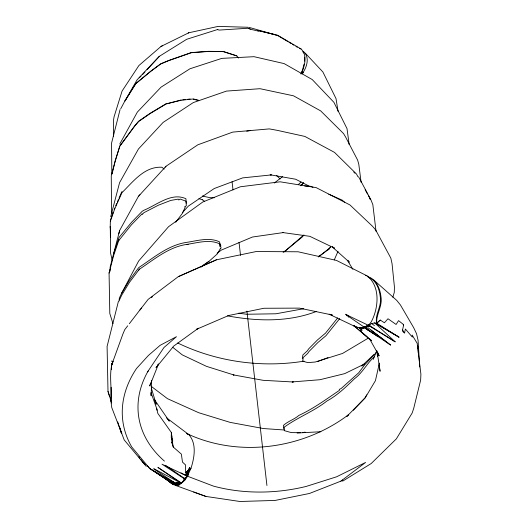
<?xml version="1.0" encoding="UTF-8"?>
<svg xmlns="http://www.w3.org/2000/svg" width="528" height="528" viewBox="0 0 528 528"><rect width="100%" height="100%" fill="white"/><g stroke="black" fill="none" stroke-linecap="round" stroke-linejoin="round"><path stroke-width="0.79" d="M150.962 392.403L156.849 408.976L157.806 413.378L171.349 432.491L171.343 437.851L172.135 440.167L171.824 442.339L173.263 447.051L181.361 454.133L182.49 462.099L185.638 465.043L185.506 472.52M171.356 434.313L171.343 437.851L171.468 436.009M110.207 227.456L110.372 220.374L113.111 212.645M111.137 387.308L110.966 401.287L111.738 407.517L124.212 439.936L146.269 466.382M111.454 369.527L111.494 365.435L122.767 334.376L124.74 329.67L127.743 325.789M380.285 320.087L376.517 323.374L380.252 320.06L384.41 322.773L387.994 318.754L396.099 324.476L398.548 320.628L403.26 324.331L403.517 325.492L402.547 330.046L402.818 331.564L404.62 332.957L405.379 329.023L412.335 337.088L412.144 335.056L417.166 343.306L420.908 374.246L420.638 380.12L413.714 408.388L412.15 413.041L396.37 438.841L371.197 463.531L342.632 481.173M182.543 482.328L182.879 481.846L182.431 482.341M151.615 380.424L151.16 395.848L150.777 393.558M377.579 353.918L377.513 356.268L376.853 351.43M365.059 328.106L370.458 331.69L363.871 327.182L362.215 327.261M111.494 367.105L111.593 365.145L112.933 361.535M376.649 323.149C376.141 314.068 382.76 305.917 380.932 296.485C380.002 288.374 376.042 278.725 367.376 276.566M118.939 301.217L119.381 298.049L121.711 293.06L138.653 260.997L168.531 226.717L202.792 202.006L240.319 186.78L280.117 181.81L316.12 187.598L349.945 204.943L372.418 226.175L375.652 229.904L390.845 258.146L392.047 263.644L394.423 286.882L394.291 292.301L392.839 297.224M304.055 64.086L302.564 69.92L300.782 73.946M302.32 358.578L302.887 354.889L307.309 350.863L308.649 348.896L317.552 339.88L325.505 333.161L337.689 317.909M418.321 353.14L418.117 346.85L417.595 345.972M185.394 475.114L186.443 473.609L186.146 473.253L186.49 473.451L189.836 467.887L187.631 474.698L185.922 475.398L186.714 472.831L189.836 467.887L186.305 473.2L186.826 471.834L190.984 468.323C194.377 457.67 196.931 443.824 188.859 434.65L166.624 417.899L169.27 421.139L154.42 399.577L156.196 404.257L151.318 387.994M112.081 173.936L115.355 160.38L119.803 145.979L134.838 125.651L138.626 121.229L150.13 113.289L165.449 104.115L181.144 99.977M358.004 176.821L356.42 173.95L334.528 152.401L304.847 136.422L277.174 130.33L269.306 128.898L232.716 132.106L197.802 144.817L166.01 166.254L138.389 196.416L119.651 230.479L110.121 267.194L110.286 269.597M112.952 323.572L109.804 313.5L109.072 273.082L113.586 255.717L118.932 239.936L118.965 240.293L131.479 224.75L142.072 213.827L142.349 214.355L143.821 212.744L158.44 205.181L170.762 200.422L178.226 199.129L178.807 199.987L180.173 199.063L185.981 201.208L186.331 205.709L184.701 206.811L185.196 207.161L182.569 213.107L175.705 222.275M110.702 216.698L119.572 182.662L138.435 149.015L163.139 122.397L193.294 102.577L226.459 91.093L259.967 88.704L261.578 89.027L293.522 95.819L320.681 110.893L343.543 133.571L345.589 136.983L357.628 160.103L358.802 164.34L361.093 182.239M120.074 109.553L111.566 143.128L111.83 173.923M118.767 233.825L119.651 230.479M109.072 273.082L109.956 269.735L110.062 271.339M115.355 160.38L111.263 175.804L111.527 211.108L112.22 213.418M118.391 301.429L107.092 346.421L108.002 391.439L109.58 396.396M150.605 383.051L149.741 385.955L158.486 364.129M115.348 160.67L119.803 146.269L134.845 125.935L138.633 121.519L150.143 113.573L165.469 104.392L166.445 103.369L166.696 103.805L181.163 100.254L192.634 99.026L198.759 100.584M112.273 363.317C108.801 374.57 112.081 389.242 110.966 401.287M113.744 253.196L119.077 237.428L131.591 222.255L142.144 211.345L143.893 210.263C156.677 205.102 171.508 192.034 185.922 198.739L186.272 203.24M112.121 363.726L111.494 365.435L112.82 361.753M186.384 473.101L186.826 471.834L186.041 472.85L186.384 473.101L186.872 472.586L186.391 473.312L189.836 467.887L186.318 473.279M114.206 209.557L114.754 208.012M110.306 221.364L114.688 208.996L121.975 192.641C133.155 181.731 144.401 166.274 161.898 167.251L164.208 169.085M111.705 364.822L112.9 361.581M334.25 259.941L338.039 251.282M373.25 359.39L376.86 350.414M119.764 144.012L137.353 112.094L161.027 87.166L189.955 68.779L221.806 58.384L254.034 56.687L284.137 63.604L312.22 79.55L333.894 102.3L347.008 128.601L349.173 144.632M115.731 205.748L116.714 203.485M117.368 201.973L118.351 199.703M119.005 198.191L121.618 192.152M301.389 73.425C304.682 66.112 307.791 55.11 301.013 48.913L277.563 35.218L257.492 30.393L258.515 31.139L250.18 29.172L248.483 28.228L219.206 30.07L217.358 29.594L186.681 39.29L159.357 56.318L147.081 69.689M119.361 300.155L121.704 295.159L129.571 282.203L139.537 268.963M353.311 410.243L365.231 397.762L375.434 380.662L379.375 363.152M120.76 108.722L124.938 100.861L135.927 83.431L150.698 71.24L160.67 63.842L168.676 60.489L191.261 52.576L208.25 51.328L223.258 51.48L236.729 55.79L238.656 58.047M121.684 192.284L122.027 191.664M135.122 84.731L135.887 83.371L124.945 101.006L137.069 79.84L159.357 56.318M186.476 433.415C238.458 458.073 303.164 449.09 348.632 414.638L346.724 416.526L364.907 398.086L366.762 394.819M186.569 472.052L186.311 472.494L190.984 468.323L188.199 474.408L184.701 479.464L185.222 479.761L188.476 474.784M121.711 293.06L129.558 280.117L138.468 267.927L139.63 267.003C154.275 257.281 168.445 245.091 186.417 242.405C197.188 240.834 208.936 236.999 219.404 241.784L220.882 245.969M369.871 326.383L365.765 326.806L366.254 326.41L365.765 326.806L370.128 326.469L368.755 325.651C364.142 327.103 370.121 326.106 368.577 325.255L369.171 325.373L368.907 324.812C366.802 327.089 371.719 321.671 371.62 321.156C378.649 307.507 380.45 286.103 367.013 275.827L336.475 260.423L298.129 251.783L256.205 251.539L216.467 259.802L178.286 276.659L148.117 299.402L139.94 309.936L141.59 308.062M156.809 366.452L156.017 367.686L173.745 346.064L198.211 328.343M157.595 365.224L158.387 363.99M171.521 442.886L172.814 440.92M148.474 370.775L147.589 371.864L163.957 347.523L176.458 336.699L160.129 345.325L148.427 355.45L136.488 368.537A142.996 97.97 -6.9 0 0 131.736 446.959L149.701 468.508L171.376 482.783M301.93 73.993C306.794 67.96 310.292 57.017 303.257 51.308M376.589 323.413L375.896 323.519L398.99 337.148L376.576 323.103M328.39 249.836L330.7 246.629M153.971 468.765L180.668 482.929L157.905 467.405L181.579 483.067M129.301 323.756L139.834 310.055M303.356 235.336L285.173 251.077L283.12 252.179M303.91 234.927L302.399 236.881L283.846 252.054M173.719 482.361L173.428 482.156L176.9 484.176L178.504 482.995L179.315 482.988M193.651 492.01L205.88 496.426L239.969 501.494L275.174 500.425L309.448 493.475L340.883 481.147L365.581 462.449L336.64 476.784L306.187 486.427A135.353 93.1 -7.3 0 1 213.398 486.09L187.084 476.051M182.563 481.543L184.536 479.662L183.011 481.622L181.19 482.843L180.484 482.737M364.828 327.492C365.383 328.073 367.686 326.027 365.765 326.806C378.14 319.612 353.404 332.957 368.306 325.268L345.345 314.252L364.353 327.235L363.957 327.413L365.416 327.545L367.455 328.871M339.702 318.628L325.941 335.729L317.968 342.448L309.032 351.47L307.692 353.437L303.257 357.463L302.689 361.152L307.804 362.617L315.216 362.023L342.54 353.456L367.303 338.719L368.379 337.537M181.606 483.133L182.239 482.506L181.295 482.737M376.319 352.499L364.709 364.789L358.703 372.788L341.167 388.509L339.286 389.393L339.405 390.35C326.159 399.313 313.414 408.705 298.828 415.45C294.116 419.569 288.024 421.186 283.404 425.41L284.09 428.538M374.583 356.539C367 363.211 362.578 372.801 354.433 378.787C345.893 387.057 337.412 395.32 326.878 401.049C313.592 411.569 297.284 417.457 283.741 427.548L284.427 430.676L291.324 432.604L300.584 432.709M142.705 74.481L144.896 72.085M182.338 212.659L188.39 206.078L214.256 188.516L242.662 177.89L271.379 174.907L270.164 174.755M138.389 196.416L139.94 194.74M300.683 185.744L303.448 182.78M301.283 185.335L303.494 182.965M165.139 167.185L166.01 166.254M367.765 325.849L368.306 325.268M220.196 248.893L221.126 247.995L219.641 243.811C209.147 239.026 197.366 242.867 186.575 244.438C168.564 247.13 154.354 259.334 139.663 269.069L138.547 270.356M183.196 481.701L185.222 479.761M298.267 184.655L301.019 182.035M374.022 354.46L361.766 366.003L364.888 363.812L344.692 373.639L319.928 379.724L292.202 381.929L293.304 381.995L263.063 380.305L233.171 374.854L234.016 375.019L206.501 366.359L182.279 354.882L172.663 347.233M201.181 267.043L208.943 261.373L217.312 253.909L220.235 248.86M176.972 484.143L177.5 484.612L173.428 482.156L177.705 484.46L176.834 483.872C178.959 483.826 175.567 481.978 177.157 483.674L176.84 482.948L178.504 482.995L176.887 482.981L177.751 482.962M248.054 27.265L218.183 26.4L188.8 32.769L161.02 46.444L138.89 65.538L122.06 91.08L114.101 116.721L113.54 119.962L113.553 136.217M139.187 77.755L141.009 76.197M135.94 83.576L150.711 71.386L160.684 63.994L168.689 60.641L191.288 52.727L208.276 51.48L223.291 51.632L236.755 55.948M369.442 325.71C369.283 326.581 370.108 324.265 371.408 323.413L371.824 323.71L374.484 322.839L375.507 323.512L374.543 322.964M330.488 247.421L320.885 255.004L318.839 256.06M282.572 176.669L274.204 183.051M318.298 256.984L329.452 248.681M187.572 474.177L185.922 475.398L187.169 473.926L188.199 474.408L186.562 473.279L186.608 472.864M217.028 253.268L221.496 250.008L252.443 237.026L283.668 232.525M151.298 297.581L152.572 296.657M203.009 265.32L208.943 261.373M183.962 478.586L187.42 476.401M198.33 328.205L196.7 329.228L228.65 315.513L263.875 308.266L299.409 308.121L332.29 315.011L329.168 314.206L354.605 326.317L359.284 327.875L361.06 329.076L364.657 327.862M342.659 480.031L340.883 481.147M161.02 46.444L162.294 45.83M188.232 33.04L188.8 32.769M180.754 483.074C179.586 484.209 179.018 482.262 180.754 483.074L179.903 482.915L180.503 482.929M216.467 259.802L178.286 276.659M275.629 34.861L257.492 30.393M317.764 361.482L328.027 357.601M316.628 311.375C288.367 322.291 256.885 321.347 227.509 315.856M367.462 326.806L365.765 326.806L366.366 326.462M205.88 496.426L176.207 485.661L178.834 485.324L181.276 483.331L178.16 484.744L177.606 484.546M302.775 432.564L305.131 432.128M303.686 308.722L275.953 313.777L246.602 314.259L238.649 313.17M246.708 131.188L250.76 130.482M364.3 327.657L360.967 329.109L361.997 330.132L359.806 330.455L366.986 336.752M304.069 361.145C261.565 368.062 216.513 361.779 177.725 342.995M376.015 323.697L376.827 324.271M182.78 99.799L185.236 99.541M187.697 99.277L190.153 99.013M297.106 433.006L320.872 431.732M217.397 29.608L217.807 29.594M175.072 483.252L173.824 482.401L174.61 482.856L169.409 481.49L154.288 471.326M214.474 197.716L209.656 197.67L202.455 195.98M249.223 28.703L250.034 28.73L250.18 29.172M147.048 465.366L149.734 468.527L170.491 481.826L177.929 484.876L174.359 484.744L172.92 483.8M304.656 186.014L310.702 186.331L312.959 187.315M361.112 327.505L363.158 327.664L360.004 327.829L362.683 327.716L361.178 327.551M170.537 481.82L174.992 483.186L177.256 484.75L173.646 484.73L165.673 479.041L167.402 479.893L164.861 477.88M284.473 430.01L263.373 428.545L230.168 422.387L198.673 412.705L167.449 398.66L151.048 386.199M186.575 244.438L188.179 244.655M282.361 232.505L309.817 236.32L334.462 248.114L332.449 246.781M171.686 483.001L169.924 481.813L174.735 483.021M270.349 174.814L295.627 179.23L310.273 186.688M171.831 483.1L170.161 481.985L174.715 483.146M365.554 275.537L367.013 275.827M248.305 28.202L249.018 28.354M299.528 48.55L301.013 48.913M193.373 98.947L198.726 100.313M249.091 27.383L277.768 35.554L287.555 41.415M368.234 277.273C376.167 280.018 379.467 289.126 380.266 296.828C382.034 306.002 375.131 313.738 376.497 322.648M198.904 198.62L202.653 199.861M172.524 482.447L174.907 483.16M357.845 327.525L355.773 326.878L354.552 325.868M370.412 326.647L369.6 325.934M174.398 483.556L170.273 482.005M175.811 484.084L177.929 484.876M170.973 482.104L170.577 481.846M185.328 472.322L185.467 472.606M328.72 194.205L342.283 200.171L344.731 202.369M176.9 484.176L153.707 468.884M186.351 433.429L188.859 434.65M377.098 324.39L376.22 323.519M180.919 472.831L185.948 475.556L162.017 464.198L184.569 478.936L184.681 478.606L165.449 465.274M173.897 482.519L149.853 468.607M376.141 323.677L398.99 337.148M288.955 42.253L291.053 43.507M292.453 44.345L293.852 45.184M295.951 46.438L297.35 47.276M378.134 336.765L371.567 332.435M370.194 326.456L395.162 341.801L375.335 323.473M365.541 328.416L367.633 329.71M369.574 325.624L395.162 341.801M173.098 483.925L174.359 484.744L173.026 483.872M174.431 484.499L176.154 485.628M367.99 327.736L390.548 345.022L364.571 327.452L373.514 333.729L367.917 329.888M364.498 326.924L365.416 327.545L365.237 327.155L365.185 327.71M371.824 323.71L374.444 325.578M143.642 462.838L144.989 464.706L140.725 459.327M185.546 472.481L186.443 473.609M370.986 330.073L390.548 345.022M202.6 199.841L204.369 201.214M174.095 482.651L173.191 482.018L173.468 482.236M353.43 325.393L354.605 326.317M167.904 480.295L173.56 484.684L170.491 482.896L169.66 481.727M353.648 325.69L367.495 337.181M368.749 338.224L371.191 340.25M361.997 330.132L359.284 327.875L359.918 328.172M402.547 330.046L404.62 332.957M186.536 473.378L187.097 473.867M373.817 280.045L396.68 300.333L400.429 304.966L413.675 327.677L416.539 333.696L418.064 340.237L419.707 366.94M354.512 325.974L371.263 340.844L370.352 339.504M332.317 246.972L349.305 262.152L347.972 260.456M144.989 464.706L142.164 461.333M353.773 172.055L354.935 173.204M276.632 175.481L280.084 178.972M305.303 53.189L322.905 72.006L336.013 98.584L338.072 111.454M171.356 435.27L173.263 447.051M120.945 431.937L121.777 433.085L120.945 431.937L117.737 421.892M138.871 456.746L139.801 458.033M157.073 410.249L156.605 408.349M347.45 260.278L352.849 269.293M369.6 338.917L379.144 355.859L378.008 352.915M365.138 189.737L367.514 194.047M368.306 195.479L370.286 199.069M369.369 197.901L370.168 199.34M358.657 176.893L371.019 200.066L372.834 204.613L376.035 231.297M302.907 51.671L303.534 52.991M121.229 432.01L121.493 432.696L119.46 426.571M346.348 314.358L346.85 315.784M347.721 315.104L348.467 317.222M108.002 391.439L111.712 403.036M112.154 260.093L110.576 253.136L110.273 226.459L110.609 237.336M403.26 324.331L403.517 325.492M377.111 351.542L380.074 371.276L379.183 365.224M232.069 181.757L233.013 189.941M239.026 242.339L240.53 255.44M246.919 311.111L266.93 485.496M219.641 243.811L219.958 246.715M171.95 437.138L171.349 432.491L172.135 440.167L172.042 438.649M417.813 347.503L417.833 348.064M304.498 57.11L304.498 61.169M164.446 461.116A135.346 93.086 -7.3 0 1 147.655 371.851M302.333 71.755A99.356 85.576 -8.9 0 1 303.475 72.91M111.877 364.333L112.636 362.261L111.791 360.934L112.807 361.891L111.877 364.333M366.307 326.779L366.069 327.076L366.307 326.779M366.577 326.654L365.765 326.806L366.577 326.654M178.834 482.962L178.457 482.962L178.834 482.962M376.273 323.374L375.903 323.037L376.273 323.374M369.211 325.466L368.577 325.255L369.211 325.466M177.679 483.49L176.761 482.948L177.679 483.49M184.153 479.16L183.724 478.804L184.397 479.497L184.153 479.16"/></g></svg>
